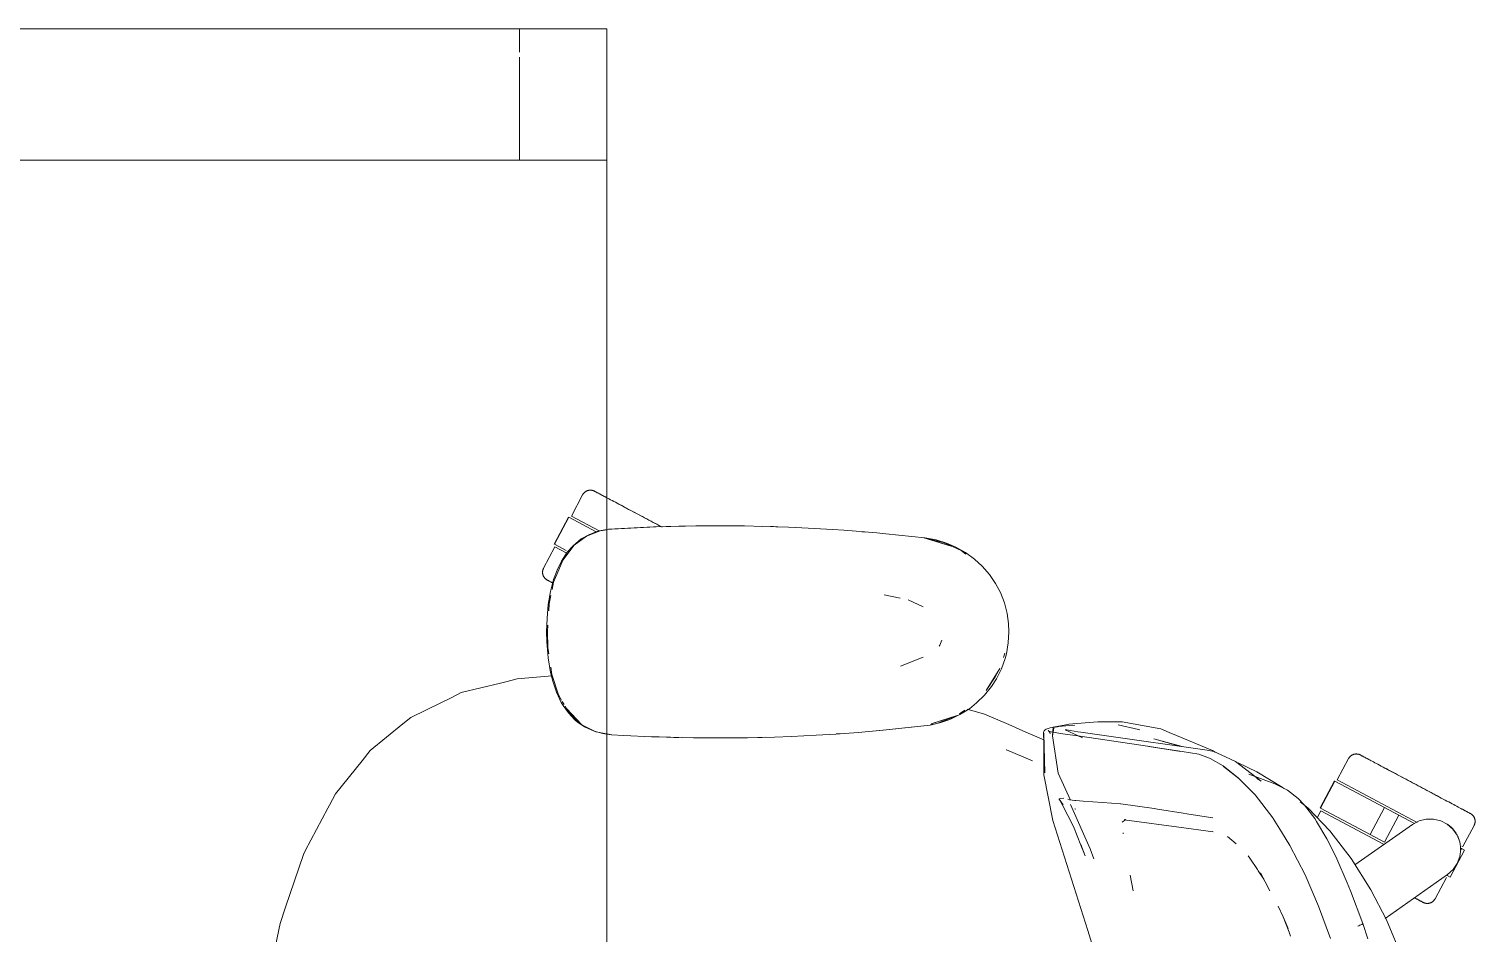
# Model space of a CAD drawing. Header units: millimetres. Extents: x 79795 to 317870, y -36033 to 97293.
# Drawn here: x 170857 to 171518, y 10582 to 10995 of the extents above; entities that cross this region are included whole.
import ezdxf

# ---------------------------------------------------------------- set-up
doc = ezdxf.new("R2010")
doc.units = ezdxf.units.MM
doc.header["$MEASUREMENT"] = 0
doc.layers.add('G-IMPT', color=8, linetype='CONTINUOUS', lineweight=9)
doc.layers.add('I-FURN', color=8, linetype='CONTINUOUS', lineweight=9)

msp = doc.modelspace()

# ---------------------------------------------------------------- linework, layer by layer
at = {"layer": 'G-IMPT'}
for p, q in [((171111.47, 10763.44), (171105.84, 10759.27)), ((171112.5, 10764.11), (171109.06, 10762.15)), ((171117.66, 10765.85), (171111.47, 10763.44)), ((171112.5, 10764.11), (171116.14, 10765.5)), ((171117.49, 10765.87), (171116.14, 10765.5)), ((171117.49, 10765.87), (171119.88, 10766.32)), ((171117.66, 10765.85), (171120.83, 10766.33)), ((171121.53, 10766.57), (171119.88, 10766.32)), ((171143.31, 10767.66), (171121.53, 10766.57)), ((171142.1, 10767.62), (171121.53, 10766.57)), ((171121.53, 10766.57), (171123.13, 10766.68)), ((171143.31, 10767.66), (171123.13, 10766.68)), ((171163.5, 10768.12), (171142.1, 10767.62)), ((171153.66, 10767.96), (171142.1, 10767.62)), ((171142.1, 10767.62), (171143.31, 10767.66)), ((171163.5, 10768.12), (171143.31, 10767.66)), ((171153.66, 10767.96), (171172.89, 10768.16)), ((171163.5, 10768.12), (171153.66, 10767.96)), ((171183.68, 10768.08), (171153.66, 10767.96)), ((171161.46, 10768.1), (171159.55, 10768.03)), ((171163.5, 10768.08), (171161.46, 10768.1)), ((171183.68, 10768.08), (171163.5, 10768.12)), ((171183.68, 10768.08), (171172.89, 10768.16)), ((171183.68, 10768.08), (171192.1, 10767.91)), ((171203.86, 10767.52), (171192.1, 10767.91)), ((171197.04, 10767.77), (171195.54, 10767.79)), ((171198.97, 10767.66), (171197.04, 10767.77)), ((171203.86, 10767.52), (171209.88, 10767.27)), ((171224.02, 10766.46), (171209.88, 10767.27)), ((171229.11, 10766.13), (171224.02, 10766.46)), ((171229.11, 10766.13), (171244.17, 10764.88)), ((171237.29, 10765.48), (171238.97, 10765.31)), ((171244.17, 10764.88), (171248.3, 10764.54)), ((171248.3, 10764.54), (171266.22, 10762.63)), ((171105.84, 10759.27), (171100.63, 10752.48)), ((171102.66, 10756.04), (171105.32, 10759.07)), ((171109.06, 10762.15), (171105.32, 10759.07)), ((171265.71, 10762.63), (171278.17, 10758.8)), ((171265.71, 10762.63), (171269.03, 10761.71)), ((171266.22, 10762.63), (171271.27, 10761.74)), ((171274.68, 10760.59), (171266.28, 10762.5)), ((171278.17, 10758.8), (171269.03, 10761.71)), ((171276.13, 10760.27), (171271.27, 10761.74)), ((171274.68, 10760.59), (171282.74, 10756.85)), ((171280.37, 10758.46), (171276.13, 10760.27)), ((171280.37, 10758.46), (171284.81, 10755.95)), ((171284.85, 10755.26), (171282.74, 10756.85)), ((171100, 10751.99), (171098.02, 10747.92)), ((171100.63, 10752.48), (171098.79, 10748.09)), ((171100, 10751.99), (171102.66, 10756.04)), ((171288.89, 10752.95), (171284.81, 10755.95)), ((171288.89, 10752.95), (171292.33, 10749.79)), ((171295.65, 10745.95), (171292.33, 10749.79)), ((171096.43, 10743.58), (171095, 10738.1)), ((171096.43, 10743.58), (171098.02, 10747.92)), ((171096.46, 10742.47), (171098.79, 10748.09)), ((171298.48, 10741.78), (171295.65, 10745.95)), ((171094, 10732.17), (171095, 10738.1)), ((171096.46, 10742.47), (171095.75, 10739)), ((171247.51, 10736.66), (171254.94, 10735.09)), ((171298.48, 10741.78), (171300.67, 10737.62)), ((171300.67, 10737.62), (171302.51, 10732.91)), ((171094, 10732.17), (171093.44, 10726.02)), ((171094.42, 10732.51), (171094.22, 10729.3)), ((171095.19, 10736.26), (171094.42, 10732.51)), ((171265.34, 10731.06), (171258.56, 10734.33)), ((171303.77, 10728.04), (171302.51, 10732.91)), ((171093.26, 10719.68), (171093.44, 10726.02)), ((171303.77, 10728.04), (171304.42, 10723.53)), ((171304.59, 10719.68), (171304.42, 10723.53)), ((171093.35, 10715.17), (171093.26, 10719.68)), ((171093.82, 10722.79), (171093.63, 10719.68)), ((171093.86, 10712.52), (171093.63, 10719.68)), ((171304.59, 10719.68), (171304.29, 10714.64)), ((171093.35, 10715.17), (171093.92, 10707.86)), ((171093.86, 10712.52), (171094.26, 10709.73)), ((171272.96, 10713.63), (171272.66, 10713.18)), ((171273.97, 10715.85), (171272.96, 10713.63)), ((171302.05, 10708), (171302.67, 10710.03)), ((171304.29, 10714.64), (171303.41, 10709.69)), ((171095.04, 10701.1), (171093.92, 10707.86)), ((171095.13, 10703.55), (171095.59, 10700.26)), ((171255.01, 10703.96), (171265.43, 10708.11)), ((171301.14, 10702.79), (171302.85, 10707.56)), ((171303.41, 10709.69), (171302.85, 10707.56)), ((171072.18, 10696.31), (171074.55, 10696.89)), ((171079.84, 10698.19), (171074.55, 10696.89)), ((171095.72, 10699.63), (171079.84, 10698.19)), ((171096.02, 10697.17), (171095.04, 10701.1)), ((171095.59, 10700.26), (171098.62, 10690.86)), ((171096.02, 10697.17), (171097.76, 10692.08)), ((171300.49, 10702.89), (171294.17, 10692.94)), ((171298.33, 10699.21), (171294.17, 10692.94)), ((171298.9, 10698.28), (171296.63, 10694.73)), ((171300.49, 10702.89), (171298.33, 10699.21)), ((171301.14, 10702.79), (171298.9, 10698.28)), ((171049.88, 10689.76), (171054.24, 10691.91)), ((171054.24, 10691.91), (171072.18, 10696.31)), ((171097.76, 10692.08), (171099.96, 10687.45)), ((171098.62, 10690.86), (171100.09, 10688.41)), ((171293.44, 10690.76), (171289.84, 10687.21)), ((171293.44, 10690.76), (171296.63, 10694.73)), ((171031.24, 10680.59), (171038.41, 10684.12)), ((171049.88, 10689.76), (171038.41, 10684.12)), ((171099.96, 10687.45), (171100.77, 10686.07)), ((171100.37, 10687.94), (171101.23, 10686.5)), ((171103.21, 10682.62), (171100.77, 10686.07)), ((171101.7, 10685.72), (171103.58, 10682.56)), ((171102.39, 10684.65), (171103.67, 10683.18)), ((171102.39, 10684.65), (171109.29, 10677.26)), ((171282, 10682.22), (171284.46, 10683.89)), ((171282.2, 10681.86), (171286.53, 10684.59)), ((171293.36, 10682.14), (171285.54, 10684.4)), ((171289.84, 10687.21), (171286.53, 10684.59)), ((171027.59, 10677.62), (171012.64, 10665.44)), ((171027.59, 10677.62), (171031.24, 10680.59)), ((171106.08, 10679.57), (171103.21, 10682.62)), ((171103.58, 10682.56), (171109.29, 10677.26)), ((171103.8, 10683.03), (171106.88, 10679.49)), ((171106.08, 10679.57), (171107.4, 10678.44)), ((171109.29, 10677.26), (171106.88, 10679.49)), ((171110.62, 10676.23), (171107.4, 10678.44)), ((171111.53, 10676.15), (171109.29, 10677.26)), ((171268.53, 10677.06), (171245.57, 10674.61)), ((171268.53, 10677.06), (171247.09, 10674.71)), ((171268.53, 10677.06), (171265.71, 10676.73)), ((171268.53, 10677.06), (171273.49, 10678.22)), ((171268.6, 10677.28), (171271.66, 10677.86)), ((171280.88, 10681.46), (171269.03, 10677.65)), ((171278.17, 10680.56), (171269.03, 10677.65)), ((171271.66, 10677.86), (171279.84, 10681.06)), ((171277.62, 10679.67), (171273.49, 10678.22)), ((171282.2, 10681.86), (171277.62, 10679.67)), ((171280.88, 10681.46), (171278.17, 10680.56)), ((171293.36, 10682.14), (171304.49, 10677.29)), ((171304.49, 10677.29), (171312.32, 10673.87)), ((171327.21, 10676.58), (171331.46, 10677.4)), ((171332.1, 10676.92), (171327.42, 10676.4)), ((171331.93, 10677.44), (171331.46, 10677.4)), ((171341.26, 10678.24), (171331.93, 10677.44)), ((171332.1, 10676.92), (171334.69, 10677.13)), ((171341.26, 10678.24), (171345.21, 10678.58)), ((171345.21, 10678.58), (171349.38, 10678.58)), ((171356.35, 10678.56), (171349.38, 10678.58)), ((171354.49, 10677.15), (171363.79, 10675.1)), ((171356.35, 10678.56), (171374.05, 10675.32)), ((171110.62, 10676.23), (171114.95, 10674.25)), ((171111.53, 10676.15), (171115.79, 10674.05)), ((171118.9, 10673.18), (171114.95, 10674.25)), ((171115.79, 10674.05), (171120.83, 10673.11)), ((171120.83, 10672.94), (171118.9, 10673.18)), ((171120.83, 10673.11), (171123.13, 10672.68)), ((171122.91, 10672.68), (171120.83, 10672.94)), ((171128.57, 10672.4), (171122.91, 10672.68)), ((171128.57, 10672.4), (171141.13, 10671.78)), ((171144.68, 10671.66), (171141.13, 10671.78)), ((171160.35, 10671.28), (171144.68, 10671.66)), ((171148.08, 10671.6), (171151.4, 10671.46)), ((171153.62, 10671.46), (171151.4, 10671.46)), ((171160.35, 10671.28), (171164.86, 10671.23)), ((171164.86, 10671.23), (171179.57, 10671.24)), ((171185.04, 10671.31), (171179.57, 10671.24)), ((171185.04, 10671.31), (171197.35, 10671.6)), ((171191.82, 10671.44), (171189.74, 10671.44)), ((171193.48, 10671.52), (171191.82, 10671.44)), ((171205.23, 10671.9), (171197.35, 10671.6)), ((171205.23, 10671.9), (171216.54, 10672.44)), ((171225.41, 10673), (171216.54, 10672.44)), ((171225.41, 10673), (171235.69, 10673.73)), ((171227.45, 10673.13), (171225.55, 10673.04)), ((171247.09, 10674.71), (171235.69, 10673.73)), ((171245.57, 10674.61), (171265.71, 10676.73)), ((171312.32, 10673.87), (171320.49, 10670.3)), ((171320.35, 10673.85), (171320.75, 10674.42)), ((171320.35, 10673.85), (171320.54, 10672.99)), ((171320.97, 10655.29), (171320.38, 10673.73)), ((171320.38, 10673.73), (171320.48, 10673.27)), ((171320.97, 10655.29), (171320.48, 10673.27)), ((171320.53, 10654.4), (171320.48, 10673.27)), ((171320.48, 10673.27), (171320.52, 10673.1)), ((171320.54, 10672.99), (171320.52, 10673.1)), ((171321.12, 10674.92), (171320.75, 10674.42)), ((171321.12, 10674.92), (171321.66, 10675.24)), ((171323.52, 10675.79), (171321.66, 10675.24)), ((171323.01, 10674.2), (171322.51, 10674.59)), ((171323.61, 10674.03), (171322.51, 10674.59)), ((171323.61, 10674.03), (171322.99, 10674.2)), ((171322.99, 10674.2), (171329.26, 10673.09)), ((171323.33, 10673.66), (171323.01, 10674.2)), ((171323.33, 10673.66), (171323.41, 10673.16)), ((171326.8, 10676.33), (171323.52, 10675.79)), ((171325.13, 10675.73), (171324.44, 10672.15)), ((171327.16, 10655.1), (171324.44, 10672.15)), ((171324.5, 10672.19), (171324.89, 10676.14)), ((171325.13, 10675.73), (171324.5, 10672.19)), ((171327.21, 10676.58), (171324.89, 10676.14)), ((171326.8, 10676.33), (171327.42, 10676.4)), ((171337.11, 10671.98), (171329.26, 10673.09)), ((171338.22, 10671.21), (171330.23, 10675)), ((171330.23, 10675), (171331.09, 10674.86)), ((171331.09, 10674.86), (171336.11, 10674.03)), ((171336.11, 10674.03), (171337.41, 10673.81)), ((171367.98, 10667.43), (171337.11, 10671.98)), ((171348.07, 10672.37), (171337.41, 10673.81)), ((171348.07, 10672.37), (171395.29, 10665.7)), ((171363.79, 10675.1), (171364.37, 10674.95)), ((171370.87, 10670.82), (171382.76, 10667.47)), ((171370.87, 10670.82), (171383.82, 10667.32)), ((171374.05, 10675.32), (171377.91, 10673.72)), ((171381.27, 10672.33), (171377.91, 10673.72)), ((171397.72, 10665.54), (171381.27, 10672.33)), ((171012.64, 10665.44), (171008.88, 10660.78)), ((171303.26, 10665.86), (171303.53, 10665.76)), ((171315.38, 10660.83), (171303.53, 10665.76)), ((171367.98, 10667.43), (171383.17, 10665.1)), ((171368.59, 10667.33), (171383.75, 10665.03)), ((171368.59, 10667.33), (171383.17, 10665.1)), ((171391.42, 10663.73), (171383.75, 10665.03)), ((171396.21, 10661.98), (171391.42, 10663.73)), ((171395.29, 10665.7), (171398.28, 10665.05)), ((171398.89, 10664.77), (171397.72, 10665.54)), ((171401.65, 10663.48), (171398.28, 10665.05)), ((170996.68, 10645.65), (171008.88, 10660.78)), ((171396.21, 10661.98), (171396.63, 10661.77)), ((171402.47, 10658.48), (171396.63, 10661.77)), ((171408.22, 10660.42), (171401.65, 10663.48)), ((171409.43, 10653.06), (171402.47, 10658.48)), ((171402.69, 10658.15), (171409.64, 10652.76)), ((171402.69, 10658.15), (171406.07, 10655.56)), ((171419.87, 10651.5), (171408.22, 10660.42)), ((171417.98, 10655.79), (171409.35, 10659.77)), ((171324.72, 10633.45), (171320.53, 10654.4)), ((171327.16, 10655.1), (171332.74, 10642.81)), ((171409.64, 10652.76), (171406.07, 10655.56)), ((171409.43, 10653.06), (171417.17, 10645.16)), ((171414.22, 10654.74), (171426.12, 10650.23)), ((171419.87, 10651.5), (171417.92, 10652.62)), ((171429.43, 10648.67), (171417.98, 10655.79)), ((170996.68, 10645.65), (170993.97, 10640.52)), ((171329.76, 10643.74), (171328.23, 10643.57)), ((171417.17, 10645.16), (171425.19, 10634.72)), ((171428.35, 10649.15), (171426.12, 10650.23)), ((171430.79, 10647.98), (171428.35, 10649.15)), ((171429.43, 10648.67), (171430.2, 10648.17)), ((171430.79, 10647.98), (171431.92, 10647.36)), ((171431.92, 10647.36), (171436.79, 10643.5)), ((170993.24, 10639.14), (170982.94, 10619.63)), ((170993.24, 10639.14), (170993.97, 10640.52)), ((171327.52, 10643.29), (171327.48, 10643.13)), ((171327.54, 10643.42), (171327.52, 10643.29)), ((171327.52, 10643.29), (171329.36, 10640.59)), ((171327.52, 10643.29), (171328.87, 10640.84)), ((171328.23, 10643.57), (171327.54, 10643.42)), ((171334.15, 10630.73), (171328.87, 10640.84)), ((171331.5, 10643.26), (171332.27, 10642.98)), ((171332.33, 10642.96), (171332.27, 10642.98)), ((171334.79, 10642.68), (171332.33, 10642.96)), ((171341.7, 10620.62), (171332.77, 10640.78)), ((171335.15, 10638.61), (171334.71, 10638.88)), ((171334.79, 10642.68), (171335.16, 10642.63)), ((171338.57, 10642.38), (171335.16, 10642.63)), ((171338.57, 10642.38), (171347.42, 10641.75)), ((171355.66, 10641.13), (171347.42, 10641.75)), ((171355.74, 10641.12), (171355.66, 10641.13)), ((171355.74, 10641.12), (171370.96, 10638.91)), ((171370.96, 10638.91), (171372.51, 10638.66)), ((171372.51, 10638.66), (171384.28, 10636.8)), ((171439.68, 10640.48), (171436.79, 10643.5)), ((171437.68, 10642.06), (171441.35, 10639.06)), ((171439.68, 10640.48), (171444.4, 10634.35)), ((171441.35, 10639.06), (171451.31, 10628.76)), ((171340.71, 10583.21), (171324.72, 10633.45)), ((171334.15, 10630.73), (171337.4, 10622.26)), ((171356.4, 10632.74), (171357.96, 10633.98)), ((171357.25, 10633.86), (171357.52, 10633.9)), ((171384.59, 10630.12), (171357.25, 10633.86)), ((171357.75, 10633.94), (171357.52, 10633.9)), ((171385.94, 10636.53), (171384.28, 10636.8)), ((171392.78, 10635.47), (171385.94, 10636.53)), ((171392.78, 10635.47), (171397.85, 10634.73)), ((171425.19, 10634.72), (171425.36, 10634.47)), ((171429.24, 10628.37), (171425.36, 10634.47)), ((171444.4, 10634.35), (171445.26, 10633.06)), ((171449.99, 10625.06), (171445.26, 10633.06)), ((171356.75, 10627.79), (171356.8, 10627.44)), ((171384.59, 10630.12), (171397.94, 10628.34)), ((171397.94, 10628.34), (171397.47, 10628.48)), ((171408.44, 10622.84), (171404.53, 10626.18)), ((171429.24, 10628.37), (171433.01, 10622.14)), ((171454.3, 10616.45), (171449.99, 10625.06)), ((171454.52, 10616.01), (171449.99, 10625.06)), ((171449.99, 10625.06), (171450.3, 10624.46)), ((171454.52, 10616.01), (171450.3, 10624.46)), ((171461.12, 10616.16), (171451.31, 10628.76)), ((170973.92, 10593.89), (170982.07, 10617.97)), ((170982.94, 10619.63), (170982.07, 10617.97)), ((171339.42, 10617.36), (171337.39, 10622.47)), ((171337.39, 10622.47), (171338.8, 10618.93)), ((171337.4, 10622.26), (171339.42, 10617.36)), ((171343.44, 10616.04), (171341.7, 10620.62)), ((171414.71, 10616.21), (171413.96, 10617.31)), ((171436.58, 10615.35), (171433.01, 10622.14)), ((171418.21, 10611.07), (171414.71, 10616.21)), ((171418.6, 10610.5), (171418.21, 10611.07)), ((171436.58, 10615.35), (171439.97, 10608.62)), ((171454.3, 10616.45), (171454.52, 10616.01)), ((171454.52, 10616.01), (171459.29, 10605.05)), ((171461.12, 10616.16), (171470.09, 10601.87)), ((171361.43, 10601.32), (171360.02, 10608.57)), ((171421.16, 10606.74), (171418.6, 10610.5)), ((171421.16, 10606.74), (171419.66, 10609.51)), ((171423.84, 10601.41), (171419.66, 10609.51)), ((171446.14, 10594.4), (171439.97, 10608.62)), ((171459.29, 10605.05), (171460.77, 10601.37)), ((171460.77, 10601.37), (171466.34, 10586.41)), ((171470.09, 10601.87), (171477.18, 10588.09)), ((170973.92, 10593.89), (170971.4, 10586.45)), ((171427.72, 10594.37), (171429.91, 10589.52)), ((171446.14, 10594.4), (171451.6, 10579.52)), ((170968.53, 10572.63), (170971.4, 10586.45)), ((171429.91, 10589.52), (171432.22, 10584.07)), ((171429.91, 10589.52), (171432.64, 10582.44)), ((171465.08, 10585.62), (171464.02, 10585.2)), ((171464.02, 10585.2), (171464.61, 10585.42)), ((171465.08, 10585.62), (171464.61, 10585.42)), ((171465.08, 10585.62), (171465.9, 10586.01)), ((171465.08, 10585.62), (171465.72, 10585.9)), ((171465.72, 10585.9), (171465.9, 10586.01)), ((171466.31, 10586.27), (171465.9, 10586.01)), ((171465.9, 10586.01), (171466.3, 10586.23)), ((171466.31, 10586.27), (171466.3, 10586.23)), ((171466.34, 10586.41), (171466.31, 10586.27)), ((171466.31, 10586.27), (171466.31, 10586.41)), ((171466.31, 10586.41), (171468.71, 10579.47)), ((171484.7, 10570.12), (171477.18, 10588.09)), ((171340.71, 10583.21), (171349.89, 10553.23)), ((171433.3, 10580.71), (171432.64, 10582.44))]:
    msp.add_line(p, q, dxfattribs=at)
at = {"layer": 'I-FURN'}
for p, q in [((170320.83, 10995.22), (171120.83, 10995.22)), ((171120.83, 10995.22), (170320.83, 10995.22)), ((170320.83, 10995.22), (171120.83, 10995.22)), ((171080.83, 10995.22), (170360.83, 10995.22)), ((171120.83, 10995.22), (171080.83, 10995.22)), ((171080.83, 10984.64), (171080.83, 10995.22)), ((171080.83, 10984.64), (171080.83, 10995.22)), ((171120.83, 10935.22), (171120.83, 10995.22)), ((171120.83, 10995.22), (171120.83, 10935.22)), ((171120.83, 9395.22), (171120.83, 10995.22)), ((171120.83, 10995.22), (171120.83, 9395.22)), ((171080.83, 10935.22), (171080.83, 10982.32)), ((171080.83, 10935.22), (171080.83, 10982.32)), ((170360.83, 10935.22), (171080.83, 10935.22)), ((171120.83, 10935.22), (170685.83, 10935.22)), ((171080.83, 10935.22), (171120.83, 10935.22)), ((171109.78, 10782.45), (171109.86, 10782.59)), ((171109.86, 10782.59), (171109.95, 10782.72)), ((171109.95, 10782.72), (171110.04, 10782.85)), ((171110.04, 10782.85), (171110.14, 10782.98)), ((171110.14, 10782.98), (171110.25, 10783.1)), ((171110.25, 10783.1), (171110.36, 10783.22)), ((171110.36, 10783.22), (171110.47, 10783.34)), ((171110.47, 10783.34), (171110.59, 10783.44)), ((171110.59, 10783.44), (171110.71, 10783.55)), ((171110.71, 10783.55), (171110.84, 10783.65)), ((171110.84, 10783.65), (171110.97, 10783.74)), ((171110.97, 10783.74), (171111.11, 10783.83)), ((171111.11, 10783.83), (171111.25, 10783.91)), ((171111.25, 10783.91), (171111.39, 10783.99)), ((171111.39, 10783.99), (171111.53, 10784.06)), ((171111.53, 10784.06), (171111.68, 10784.13)), ((171111.68, 10784.13), (171111.83, 10784.19)), ((171111.83, 10784.19), (171111.98, 10784.24)), ((171111.98, 10784.24), (171112.13, 10784.29)), ((171112.13, 10784.29), (171112.29, 10784.33)), ((171112.29, 10784.33), (171112.45, 10784.37)), ((171112.45, 10784.37), (171112.6, 10784.4)), ((171112.6, 10784.4), (171112.76, 10784.42)), ((171112.76, 10784.42), (171112.92, 10784.44)), ((171112.92, 10784.44), (171113.09, 10784.45)), ((171113.09, 10784.45), (171113.25, 10784.45)), ((171113.25, 10784.45), (171113.41, 10784.45)), ((171113.41, 10784.45), (171113.57, 10784.44)), ((171113.57, 10784.44), (171113.73, 10784.42)), ((171113.73, 10784.42), (171113.89, 10784.4)), ((171113.89, 10784.4), (171114.05, 10784.37)), ((171114.05, 10784.37), (171114.2, 10784.34)), ((171114.2, 10784.34), (171114.36, 10784.3)), ((171114.36, 10784.3), (171114.51, 10784.25)), ((171114.51, 10784.25), (171114.67, 10784.19)), ((171114.67, 10784.19), (171114.82, 10784.14)), ((171114.82, 10784.14), (171114.96, 10784.07)), ((171114.96, 10784.07), (171115.11, 10784)), ((171115.11, 10784), (171115.15, 10783.98)), ((171115.15, 10783.98), (171115.17, 10783.97)), ((171115.19, 10783.95), (171115.15, 10783.98)), ((171115.15, 10783.98), (171115.15, 10783.98)), ((171115.17, 10783.97), (171115.23, 10783.94)), ((171115.28, 10783.91), (171115.19, 10783.95)), ((171115.23, 10783.94), (171115.33, 10783.88)), ((171115.4, 10783.84), (171115.28, 10783.91)), ((171115.33, 10783.88), (171115.47, 10783.81)), ((171115.56, 10783.76), (171115.4, 10783.84)), ((171115.47, 10783.81), (171115.65, 10783.71)), ((171115.76, 10783.65), (171115.56, 10783.76)), ((171115.65, 10783.71), (171115.87, 10783.6)), ((171116, 10783.52), (171115.76, 10783.65)), ((171115.87, 10783.6), (171116.13, 10783.46)), ((171116.28, 10783.38), (171116, 10783.52)), ((171116.13, 10783.46), (171116.42, 10783.3)), ((171116.6, 10783.21), (171116.28, 10783.38)), ((171116.42, 10783.3), (171116.76, 10783.12)), ((171116.96, 10783.02), (171116.6, 10783.21)), ((171116.76, 10783.12), (171117.13, 10782.92)), ((171117.35, 10782.81), (171116.96, 10783.02)), ((171117.13, 10782.92), (171117.54, 10782.71)), ((171117.78, 10782.58), (171117.35, 10782.81)), ((171117.54, 10782.71), (171117.99, 10782.47)), ((171118.24, 10782.33), (171117.78, 10782.58)), ((171109.7, 10782.31), (171104.55, 10772.63)), ((171109.7, 10782.31), (171109.78, 10782.45)), ((171117.99, 10782.47), (171118.47, 10782.21)), ((171118.74, 10782.07), (171118.24, 10782.33)), ((171118.47, 10782.21), (171118.99, 10781.94)), ((171119.28, 10781.78), (171118.74, 10782.07)), ((171118.99, 10781.94), (171119.54, 10781.64)), ((171119.85, 10781.48), (171119.28, 10781.78)), ((171119.54, 10781.64), (171120.12, 10781.33)), ((171120.45, 10781.16), (171119.85, 10781.48)), ((171121.08, 10780.82), (171120.45, 10781.16)), ((171121.75, 10780.47), (171121.08, 10780.82)), ((171122.44, 10780.1), (171121.75, 10780.47)), ((171123.16, 10779.72), (171122.44, 10780.1)), ((171123.91, 10779.32), (171123.16, 10779.72)), ((171124.69, 10778.9), (171123.91, 10779.32)), ((171125.49, 10778.48), (171124.69, 10778.9)), ((171126.32, 10778.04), (171125.49, 10778.48)), ((171125.87, 10778.28), (171126.7, 10777.83)), ((171127.16, 10777.59), (171126.32, 10778.04)), ((171126.7, 10777.83), (171127.56, 10777.38)), ((171128.03, 10777.13), (171127.16, 10777.59)), ((171127.56, 10777.38), (171128.44, 10776.91)), ((171128.92, 10776.66), (171128.03, 10777.13)), ((171128.44, 10776.91), (171129.33, 10776.44)), ((171129.82, 10776.17), (171128.92, 10776.66)), ((171129.33, 10776.44), (171130.25, 10775.95)), ((171130.75, 10775.68), (171129.82, 10776.17)), ((171130.25, 10775.95), (171131.18, 10775.46)), ((171103.25, 10772.18), (171096.68, 10759.82)), ((171096.85, 10759.73), (171103.42, 10772.09)), ((171103.42, 10772.09), (171115.93, 10765.44)), ((171117.21, 10765.89), (171104.55, 10772.63)), ((171131.68, 10775.19), (171130.75, 10775.68)), ((171131.18, 10775.46), (171132.12, 10774.95)), ((171132.64, 10774.68), (171131.68, 10775.19)), ((171132.12, 10774.95), (171133.08, 10774.44)), ((171133.6, 10774.17), (171132.64, 10774.68)), ((171133.08, 10774.44), (171134.05, 10773.93)), ((171134.57, 10773.65), (171133.6, 10774.17)), ((171134.05, 10773.93), (171135.02, 10773.41)), ((171135.56, 10773.13), (171134.57, 10773.65)), ((171135.02, 10773.41), (171136.01, 10772.88)), ((171136.55, 10772.6), (171135.56, 10773.13)), ((171136.01, 10772.88), (171137.01, 10772.36)), ((171137.54, 10772.07), (171136.55, 10772.6)), ((171137.01, 10772.36), (171138.01, 10771.82)), ((171138.55, 10771.54), (171137.54, 10772.07)), ((171138.01, 10771.82), (171139.01, 10771.29)), ((171139.55, 10771), (171138.55, 10771.54)), ((171139.01, 10771.29), (171140.01, 10770.76)), ((171140.56, 10770.47), (171139.55, 10771)), ((171140.01, 10770.76), (171141.02, 10770.22)), ((171141.56, 10769.93), (171140.56, 10770.47)), ((171141.02, 10770.22), (171142.02, 10769.69)), ((171142.56, 10769.4), (171141.56, 10769.93)), ((171142.02, 10769.69), (171143.02, 10769.16)), ((171143.56, 10768.87), (171142.56, 10769.4)), ((171143.02, 10769.16), (171144.02, 10768.63)), ((171144.56, 10768.34), (171143.56, 10768.87)), ((171144.02, 10768.63), (171145.01, 10768.1)), ((171145.54, 10767.82), (171144.56, 10768.34)), ((171145.01, 10768.1), (171146, 10767.58)), ((171097.04, 10758.5), (171091.89, 10748.81)), ((171102.14, 10756.92), (171096.85, 10759.73)), ((171102.23, 10755.74), (171097.04, 10758.5)), ((171091.41, 10746.91), (171091.42, 10747.07)), ((171091.42, 10746.75), (171091.41, 10746.91)), ((171091.42, 10747.07), (171091.43, 10747.23)), ((171091.43, 10746.59), (171091.42, 10746.75)), ((171091.43, 10747.23), (171091.44, 10747.4)), ((171091.44, 10746.43), (171091.43, 10746.59)), ((171091.44, 10747.4), (171091.46, 10747.56)), ((171091.47, 10746.27), (171091.44, 10746.43)), ((171091.46, 10747.56), (171091.49, 10747.71)), ((171091.5, 10746.11), (171091.47, 10746.27)), ((171091.49, 10747.71), (171091.53, 10747.87)), ((171091.53, 10745.96), (171091.5, 10746.11)), ((171091.53, 10747.87), (171091.57, 10748.03)), ((171091.57, 10745.8), (171091.53, 10745.96)), ((171091.57, 10748.03), (171091.62, 10748.18)), ((171091.62, 10745.65), (171091.57, 10745.8)), ((171091.62, 10748.18), (171091.67, 10748.33)), ((171091.67, 10745.49), (171091.62, 10745.65)), ((171091.67, 10748.33), (171091.73, 10748.48)), ((171091.73, 10745.34), (171091.67, 10745.49)), ((171091.73, 10748.48), (171091.79, 10748.63)), ((171091.8, 10745.2), (171091.73, 10745.34)), ((171091.79, 10748.63), (171091.86, 10748.77)), ((171091.87, 10745.05), (171091.8, 10745.2)), ((171091.86, 10748.77), (171091.89, 10748.81)), ((171091.95, 10744.91), (171091.87, 10745.05)), ((171092.03, 10744.77), (171091.95, 10744.91)), ((171092.12, 10744.64), (171092.03, 10744.77)), ((171092.22, 10744.51), (171092.12, 10744.64)), ((171092.32, 10744.38), (171092.22, 10744.51)), ((171092.42, 10744.26), (171092.32, 10744.38)), ((171092.53, 10744.14), (171092.42, 10744.26)), ((171092.64, 10744.02), (171092.53, 10744.14)), ((171092.76, 10743.91), (171092.64, 10744.02)), ((171092.88, 10743.81), (171092.76, 10743.91)), ((171093.01, 10743.71), (171092.88, 10743.81)), ((171093.14, 10743.61), (171093.01, 10743.71)), ((171093.27, 10743.53), (171093.14, 10743.61)), ((171093.41, 10743.44), (171093.27, 10743.53)), ((171093.55, 10743.36), (171093.41, 10743.44)), ((171093.56, 10743.36), (171093.55, 10743.36)), ((171093.55, 10743.36), (171093.57, 10743.35)), ((171093.6, 10743.34), (171093.56, 10743.36)), ((171093.57, 10743.35), (171093.63, 10743.32)), ((171093.68, 10743.29), (171093.6, 10743.34)), ((171093.63, 10743.32), (171093.73, 10743.27)), ((171093.8, 10743.23), (171093.68, 10743.29)), ((171093.73, 10743.27), (171093.87, 10743.19)), ((171093.96, 10743.14), (171093.8, 10743.23)), ((171093.87, 10743.19), (171094.05, 10743.1)), ((171094.17, 10743.04), (171093.96, 10743.14)), ((171094.05, 10743.1), (171094.27, 10742.98)), ((171094.41, 10742.91), (171094.17, 10743.04)), ((171094.27, 10742.98), (171094.53, 10742.84)), ((171094.69, 10742.76), (171094.41, 10742.91)), ((171094.53, 10742.84), (171094.83, 10742.68)), ((171095, 10742.59), (171094.69, 10742.76)), ((171094.83, 10742.68), (171095.16, 10742.51)), ((171095.36, 10742.4), (171095, 10742.59)), ((171095.16, 10742.51), (171095.54, 10742.31)), ((171095.75, 10742.19), (171095.36, 10742.4)), ((171095.54, 10742.31), (171095.95, 10742.09)), ((171096.18, 10741.96), (171095.75, 10742.19)), ((171461.66, 10663.5), (171461.81, 10663.57)), ((171461.81, 10663.57), (171461.96, 10663.63)), ((171461.96, 10663.63), (171462.11, 10663.68)), ((171462.11, 10663.68), (171462.26, 10663.73)), ((171462.26, 10663.73), (171462.42, 10663.77)), ((171462.42, 10663.77), (171462.58, 10663.81)), ((171462.58, 10663.81), (171462.73, 10663.84)), ((171462.73, 10663.84), (171462.89, 10663.86)), ((171462.89, 10663.86), (171463.05, 10663.88)), ((171463.05, 10663.88), (171463.22, 10663.89)), ((171463.22, 10663.89), (171463.38, 10663.89)), ((171463.38, 10663.89), (171463.54, 10663.89)), ((171463.54, 10663.89), (171463.7, 10663.88)), ((171463.7, 10663.88), (171463.86, 10663.86)), ((171463.86, 10663.86), (171464.02, 10663.84)), ((171464.02, 10663.84), (171464.18, 10663.81)), ((171464.18, 10663.81), (171464.33, 10663.78)), ((171464.33, 10663.78), (171464.49, 10663.74)), ((171464.49, 10663.74), (171464.64, 10663.69)), ((171464.64, 10663.69), (171464.8, 10663.64)), ((171464.8, 10663.64), (171464.95, 10663.58)), ((171464.95, 10663.58), (171465.09, 10663.51)), ((171459.83, 10661.75), (171454.68, 10652.07)), ((171459.83, 10661.75), (171459.91, 10661.89)), ((171459.91, 10661.89), (171459.99, 10662.03)), ((171459.99, 10662.03), (171460.08, 10662.16)), ((171460.08, 10662.16), (171460.17, 10662.3)), ((171460.17, 10662.3), (171460.27, 10662.42)), ((171460.27, 10662.42), (171460.38, 10662.54)), ((171460.38, 10662.54), (171460.49, 10662.66)), ((171460.49, 10662.66), (171460.6, 10662.78)), ((171460.6, 10662.78), (171460.72, 10662.88)), ((171460.72, 10662.88), (171460.84, 10662.99)), ((171460.84, 10662.99), (171460.97, 10663.09)), ((171460.97, 10663.09), (171461.1, 10663.18)), ((171461.1, 10663.18), (171461.24, 10663.27)), ((171461.24, 10663.27), (171461.38, 10663.35)), ((171461.38, 10663.35), (171461.52, 10663.43)), ((171461.52, 10663.43), (171461.66, 10663.5)), ((171465.09, 10663.51), (171465.24, 10663.44)), ((171465.24, 10663.44), (171465.28, 10663.42)), ((171465.28, 10663.42), (171465.3, 10663.41)), ((171465.32, 10663.39), (171465.28, 10663.42)), ((171465.28, 10663.42), (171465.28, 10663.42)), ((171465.3, 10663.41), (171465.36, 10663.38)), ((171465.41, 10663.35), (171465.32, 10663.39)), ((171465.36, 10663.38), (171465.46, 10663.32)), ((171465.53, 10663.29), (171465.41, 10663.35)), ((171465.46, 10663.32), (171465.6, 10663.25)), ((171465.69, 10663.2), (171465.53, 10663.29)), ((171465.6, 10663.25), (171465.78, 10663.15)), ((171465.89, 10663.09), (171465.69, 10663.2)), ((171465.78, 10663.15), (171466, 10663.04)), ((171466.13, 10662.96), (171465.89, 10663.09)), ((171466, 10663.04), (171466.26, 10662.9)), ((171466.41, 10662.82), (171466.13, 10662.96)), ((171466.26, 10662.9), (171466.55, 10662.74)), ((171466.73, 10662.65), (171466.41, 10662.82)), ((171466.55, 10662.74), (171466.89, 10662.56)), ((171467.09, 10662.46), (171466.73, 10662.65)), ((171466.89, 10662.56), (171467.26, 10662.36)), ((171467.48, 10662.25), (171467.09, 10662.46)), ((171467.26, 10662.36), (171467.67, 10662.15)), ((171467.91, 10662.02), (171467.48, 10662.25)), ((171467.67, 10662.15), (171468.12, 10661.91)), ((171468.37, 10661.77), (171467.91, 10662.02)), ((171468.12, 10661.91), (171468.6, 10661.65)), ((171468.87, 10661.51), (171468.37, 10661.77)), ((171468.6, 10661.65), (171469.12, 10661.38)), ((171469.41, 10661.22), (171468.87, 10661.51)), ((171469.12, 10661.38), (171469.67, 10661.08)), ((171469.98, 10660.92), (171469.41, 10661.22)), ((171469.67, 10661.08), (171470.25, 10660.77)), ((171470.58, 10660.6), (171469.98, 10660.92)), ((171471.21, 10660.26), (171470.58, 10660.6)), ((171471.88, 10659.91), (171471.21, 10660.26)), ((171472.57, 10659.54), (171471.88, 10659.91)), ((171473.29, 10659.16), (171472.57, 10659.54)), ((171474.04, 10658.76), (171473.29, 10659.16)), ((171474.82, 10658.34), (171474.04, 10658.76)), ((171475.62, 10657.92), (171474.82, 10658.34)), ((171476.45, 10657.48), (171475.62, 10657.92)), ((171476, 10657.72), (171476.83, 10657.27)), ((171477.29, 10657.03), (171476.45, 10657.48)), ((171476.83, 10657.27), (171477.69, 10656.82)), ((171478.16, 10656.57), (171477.29, 10657.03)), ((171453.38, 10651.62), (171446.81, 10639.26)), ((171446.98, 10639.17), (171453.55, 10651.53)), ((171453.55, 10651.53), (171476.26, 10639.46)), ((171491.28, 10632.6), (171454.68, 10652.07)), ((171477.69, 10656.82), (171478.57, 10656.35)), ((171479.05, 10656.1), (171478.16, 10656.57)), ((171478.57, 10656.35), (171479.46, 10655.88)), ((171479.95, 10655.62), (171479.05, 10656.1)), ((171479.46, 10655.88), (171480.38, 10655.39)), ((171480.88, 10655.12), (171479.95, 10655.62)), ((171480.38, 10655.39), (171481.31, 10654.9)), ((171481.81, 10654.63), (171480.88, 10655.12)), ((171481.31, 10654.9), (171482.25, 10654.39)), ((171482.77, 10654.12), (171481.81, 10654.63)), ((171482.25, 10654.39), (171483.21, 10653.89)), ((171483.73, 10653.61), (171482.77, 10654.12)), ((171483.21, 10653.89), (171484.18, 10653.37)), ((171484.7, 10653.09), (171483.73, 10653.61)), ((171484.18, 10653.37), (171485.15, 10652.85)), ((171485.69, 10652.57), (171484.7, 10653.09)), ((171485.15, 10652.85), (171486.14, 10652.32)), ((171486.68, 10652.04), (171485.69, 10652.57)), ((171486.14, 10652.32), (171487.14, 10651.8)), ((171487.67, 10651.51), (171486.68, 10652.04)), ((171487.14, 10651.8), (171488.14, 10651.27)), ((171488.68, 10650.98), (171487.67, 10651.51)), ((171488.14, 10651.27), (171489.14, 10650.73)), ((171489.68, 10650.44), (171488.68, 10650.98)), ((171489.14, 10650.73), (171490.14, 10650.2)), ((171490.69, 10649.91), (171489.68, 10650.44)), ((171490.14, 10650.2), (171491.15, 10649.66)), ((171491.69, 10649.37), (171490.69, 10649.91)), ((171491.15, 10649.66), (171492.15, 10649.13)), ((171492.69, 10648.84), (171491.69, 10649.37)), ((171492.15, 10649.13), (171493.15, 10648.6)), ((171493.69, 10648.31), (171492.69, 10648.84)), ((171493.15, 10648.6), (171494.15, 10648.07)), ((171494.69, 10647.78), (171493.69, 10648.31)), ((171494.15, 10648.07), (171495.14, 10647.54)), ((171495.67, 10647.26), (171494.69, 10647.78)), ((171495.14, 10647.54), (171496.13, 10647.02)), ((171496.65, 10646.74), (171495.67, 10647.26)), ((171496.13, 10647.02), (171497.1, 10646.5)), ((171497.62, 10646.22), (171496.65, 10646.74)), ((171497.1, 10646.5), (171498.06, 10645.99)), ((171498.58, 10645.71), (171497.62, 10646.22)), ((171498.06, 10645.99), (171499.02, 10645.48)), ((171499.52, 10645.21), (171498.58, 10645.71)), ((171499.02, 10645.48), (171499.95, 10644.98)), ((171500.45, 10644.72), (171499.52, 10645.21)), ((171499.95, 10644.98), (171500.88, 10644.49)), ((171501.37, 10644.23), (171500.45, 10644.72)), ((171500.88, 10644.49), (171501.78, 10644.01)), ((171502.26, 10643.75), (171501.37, 10644.23)), ((171503.14, 10643.29), (171502.26, 10643.75)), ((171447.17, 10637.94), (171445.49, 10634.78)), ((171469.69, 10627.1), (171446.98, 10639.17)), ((171475.86, 10622.68), (171447.17, 10637.94)), ((171469.69, 10627.1), (171476.26, 10639.46)), ((171476.26, 10639.46), (171482.9, 10635.93)), ((171504, 10642.83), (171503.14, 10643.29)), ((171504.83, 10642.39), (171504, 10642.83)), ((171505.64, 10641.96), (171504.83, 10642.39)), ((171506.43, 10641.54), (171505.64, 10641.96)), ((171507.19, 10641.13), (171506.43, 10641.54)), ((171507.93, 10640.74), (171507.19, 10641.13)), ((171508.63, 10640.37), (171507.93, 10640.74)), ((171509.31, 10640), (171508.63, 10640.37)), ((171509.96, 10639.66), (171509.31, 10640)), ((171510.58, 10639.33), (171509.96, 10639.66)), ((171511.16, 10639.02), (171510.58, 10639.33)), ((171510.85, 10639.19), (171511.42, 10638.89)), ((171511.71, 10638.73), (171511.16, 10639.02)), ((171511.42, 10638.89), (171511.95, 10638.6)), ((171512.23, 10638.45), (171511.71, 10638.73)), ((171511.95, 10638.6), (171512.46, 10638.33)), ((171512.71, 10638.2), (171512.23, 10638.45)), ((171512.46, 10638.33), (171512.92, 10638.09)), ((171513.16, 10637.96), (171512.71, 10638.2)), ((171512.92, 10638.09), (171513.35, 10637.86)), ((171513.57, 10637.74), (171513.16, 10637.96)), ((171513.35, 10637.86), (171513.74, 10637.65)), ((171513.94, 10637.54), (171513.57, 10637.74)), ((171513.74, 10637.65), (171514.1, 10637.46)), ((171514.28, 10637.37), (171513.94, 10637.54)), ((171514.1, 10637.46), (171514.42, 10637.29)), ((171514.57, 10637.21), (171514.28, 10637.37)), ((171514.42, 10637.29), (171514.7, 10637.14)), ((171514.83, 10637.07), (171514.57, 10637.21)), ((171514.7, 10637.14), (171514.94, 10637.01)), ((171462.67, 10613.2), (171489.1, 10631.71)), ((171476.33, 10623.56), (171482.9, 10635.93)), ((171482.9, 10635.93), (171489.96, 10632.17)), ((171489.1, 10631.71), (171492.07, 10633.3)), ((171492.07, 10633.3), (171495.34, 10634.13)), ((171495.34, 10634.13), (171498.72, 10634.15)), ((171498.72, 10634.15), (171502, 10633.37)), ((171502, 10633.37), (171504.99, 10631.82)), ((171504.99, 10631.82), (171507.53, 10629.6)), ((171506.7, 10630.46), (171505.28, 10631.61)), ((171512.07, 10621.55), (171517.22, 10631.24)), ((171515.05, 10636.95), (171514.83, 10637.07)), ((171514.94, 10637.01), (171515.14, 10636.91)), ((171515.23, 10636.86), (171515.05, 10636.95)), ((171515.14, 10636.91), (171515.3, 10636.82)), ((171515.37, 10636.78), (171515.23, 10636.86)), ((171515.3, 10636.82), (171515.42, 10636.76)), ((171515.47, 10636.73), (171515.37, 10636.78)), ((171515.42, 10636.76), (171515.5, 10636.71)), ((171515.53, 10636.7), (171515.47, 10636.73)), ((171515.5, 10636.71), (171515.55, 10636.69)), ((171515.55, 10636.69), (171515.53, 10636.7)), ((171515.55, 10636.69), (171515.69, 10636.61)), ((171515.55, 10636.69), (171515.55, 10636.69)), ((171515.69, 10636.61), (171515.83, 10636.52)), ((171515.83, 10636.52), (171515.96, 10636.44)), ((171515.96, 10636.44), (171516.09, 10636.34)), ((171516.09, 10636.34), (171516.22, 10636.24)), ((171516.22, 10636.24), (171516.34, 10636.14)), ((171516.34, 10636.14), (171516.46, 10636.03)), ((171516.46, 10636.03), (171516.58, 10635.91)), ((171516.58, 10635.91), (171516.68, 10635.79)), ((171516.68, 10635.79), (171516.79, 10635.67)), ((171516.79, 10635.67), (171516.89, 10635.54)), ((171516.89, 10635.54), (171516.98, 10635.41)), ((171516.98, 10635.41), (171517.07, 10635.28)), ((171517.07, 10635.28), (171517.15, 10635.14)), ((171517.15, 10635.14), (171517.23, 10635)), ((171517.24, 10631.28), (171517.22, 10631.24)), ((171517.23, 10635), (171517.3, 10634.85)), ((171517.31, 10631.42), (171517.24, 10631.28)), ((171517.3, 10634.85), (171517.37, 10634.71)), ((171517.38, 10631.57), (171517.31, 10631.42)), ((171517.37, 10634.71), (171517.43, 10634.56)), ((171517.43, 10631.72), (171517.38, 10631.57)), ((171517.43, 10634.56), (171517.48, 10634.4)), ((171517.49, 10631.87), (171517.43, 10631.72)), ((171517.48, 10634.4), (171517.53, 10634.25)), ((171517.54, 10632.02), (171517.49, 10631.87)), ((171517.53, 10634.25), (171517.57, 10634.1)), ((171517.58, 10632.18), (171517.54, 10632.02)), ((171517.57, 10634.1), (171517.61, 10633.94)), ((171517.61, 10632.34), (171517.58, 10632.18)), ((171517.61, 10633.94), (171517.64, 10633.78)), ((171517.64, 10632.5), (171517.61, 10632.34)), ((171517.64, 10633.78), (171517.66, 10633.62)), ((171517.66, 10632.65), (171517.64, 10632.5)), ((171517.66, 10633.62), (171517.68, 10633.46)), ((171517.68, 10632.82), (171517.66, 10632.65)), ((171517.68, 10633.46), (171517.69, 10633.3)), ((171517.69, 10632.98), (171517.68, 10632.82)), ((171517.69, 10633.3), (171517.69, 10633.14)), ((171517.69, 10633.14), (171517.69, 10632.98)), ((171476.33, 10623.56), (171469.69, 10627.1)), ((171508.99, 10627.68), (171506.7, 10630.46)), ((171507.53, 10629.6), (171509.47, 10626.83)), ((171509.47, 10626.83), (171510.69, 10623.69)), ((171506.31, 10607.63), (171512.88, 10619.99)), ((171510.69, 10623.69), (171511.11, 10620.34)), ((171511.11, 10620.34), (171510.73, 10616.99)), ((171511.48, 10620.73), (171511.08, 10619.97)), ((171511.39, 10620.35), (171511.57, 10620.68)), ((171511.57, 10620.68), (171511.48, 10620.73)), ((171511.48, 10620.73), (171512.88, 10619.99)), ((171512.07, 10621.55), (171511.69, 10621.75)), ((171507.66, 10611.04), (171505.15, 10608.79)), ((171509.56, 10613.83), (171507.66, 10611.04)), ((171510.73, 10616.99), (171509.56, 10613.83)), ((171505.15, 10608.79), (171476.56, 10588.77)), ((171499.41, 10597.74), (171504.56, 10607.42)), ((171506.31, 10607.63), (171504.91, 10608.37)), ((171504.91, 10608.37), (171505, 10608.32)), ((171489.82, 10598.27), (171490.36, 10597.98)), ((171490.63, 10597.84), (171490.12, 10598.11)), ((171490.36, 10597.98), (171490.86, 10597.72)), ((171491.12, 10597.58), (171490.63, 10597.84)), ((171490.86, 10597.72), (171491.33, 10597.47)), ((171491.56, 10597.35), (171491.12, 10597.58)), ((171491.33, 10597.47), (171491.76, 10597.24)), ((171499.24, 10597.46), (171499.15, 10597.33)), ((171499.33, 10597.6), (171499.24, 10597.46)), ((171499.41, 10597.74), (171499.33, 10597.6)), ((171491.97, 10597.13), (171491.56, 10597.35)), ((171491.76, 10597.24), (171492.15, 10597.03)), ((171492.34, 10596.93), (171491.97, 10597.13)), ((171492.15, 10597.03), (171492.5, 10596.84)), ((171492.68, 10596.75), (171492.34, 10596.93)), ((171492.5, 10596.84), (171492.82, 10596.68)), ((171492.98, 10596.59), (171492.68, 10596.75)), ((171492.82, 10596.68), (171493.1, 10596.53)), ((171493.24, 10596.46), (171492.98, 10596.59)), ((171493.1, 10596.53), (171493.34, 10596.4)), ((171493.46, 10596.34), (171493.24, 10596.46)), ((171493.34, 10596.4), (171493.54, 10596.29)), ((171493.64, 10596.24), (171493.46, 10596.34)), ((171493.54, 10596.29), (171493.7, 10596.21)), ((171493.78, 10596.17), (171493.64, 10596.24)), ((171493.7, 10596.21), (171493.83, 10596.14)), ((171493.88, 10596.11), (171493.78, 10596.17)), ((171493.83, 10596.14), (171493.91, 10596.1)), ((171493.94, 10596.08), (171493.88, 10596.11)), ((171493.91, 10596.1), (171493.95, 10596.08)), ((171493.96, 10596.07), (171493.94, 10596.08)), ((171493.95, 10596.08), (171493.96, 10596.07)), ((171493.99, 10596.05), (171493.96, 10596.07)), ((171494.14, 10595.98), (171493.99, 10596.05)), ((171494.29, 10595.92), (171494.14, 10595.98)), ((171494.44, 10595.86), (171494.29, 10595.92)), ((171494.59, 10595.8), (171494.44, 10595.86)), ((171494.74, 10595.75), (171494.59, 10595.8)), ((171494.9, 10595.71), (171494.74, 10595.75)), ((171495.06, 10595.68), (171494.9, 10595.71)), ((171495.21, 10595.65), (171495.06, 10595.68)), ((171495.37, 10595.63), (171495.21, 10595.65)), ((171495.53, 10595.61), (171495.37, 10595.63)), ((171495.7, 10595.6), (171495.53, 10595.61)), ((171495.86, 10595.6), (171495.7, 10595.6)), ((171496.02, 10595.6), (171495.86, 10595.6)), ((171496.18, 10595.61), (171496.02, 10595.6)), ((171496.34, 10595.63), (171496.18, 10595.61)), ((171496.5, 10595.65), (171496.34, 10595.63)), ((171496.66, 10595.68), (171496.5, 10595.65)), ((171496.81, 10595.72), (171496.66, 10595.68)), ((171496.97, 10595.76), (171496.81, 10595.72)), ((171497.12, 10595.81), (171496.97, 10595.76)), ((171497.28, 10595.86), (171497.12, 10595.81)), ((171497.43, 10595.92), (171497.28, 10595.86)), ((171497.57, 10595.99), (171497.43, 10595.92)), ((171497.72, 10596.06), (171497.57, 10595.99)), ((171497.86, 10596.14), (171497.72, 10596.06)), ((171498, 10596.22), (171497.86, 10596.14)), ((171498.13, 10596.31), (171498, 10596.22)), ((171498.26, 10596.4), (171498.13, 10596.31)), ((171498.39, 10596.5), (171498.26, 10596.4)), ((171498.51, 10596.61), (171498.39, 10596.5)), ((171498.63, 10596.72), (171498.51, 10596.61)), ((171498.75, 10596.83), (171498.63, 10596.72)), ((171498.85, 10596.95), (171498.75, 10596.83)), ((171498.96, 10597.07), (171498.85, 10596.95)), ((171499.06, 10597.2), (171498.96, 10597.07)), ((171499.15, 10597.33), (171499.06, 10597.2))]:
    msp.add_line(p, q, dxfattribs=at)
msp.add_open_spline([(171507.05, 10630.12), (171507.45, 10629.72), (171507.81, 10629.3), (171508.15, 10628.88)], degree=3, dxfattribs=at)
for points, knots in [([(171509.75, 10626.28), (171509.83, 10626.12), (171510.12, 10625.48), (171510.34, 10624.86), (171510.49, 10624.39)], [-0.5319761, -0.5319761, -0.5319761, -0.5319761, -0.5, -0.4, -0.4, -0.4, -0.4]), ([(171511.01, 10621.79), (171511.05, 10621.41), (171511.09, 10620.87), (171511.09, 10620.45), (171511.09, 10620.29)], [-0.2, -0.2, -0.2, -0.2, -0.1, -0.0412858, -0.0412858, -0.0412858, -0.0412858])]:
    msp.add_open_spline(points, degree=3, knots=knots, dxfattribs=at)

doc.saveas('drawing.dxf')
